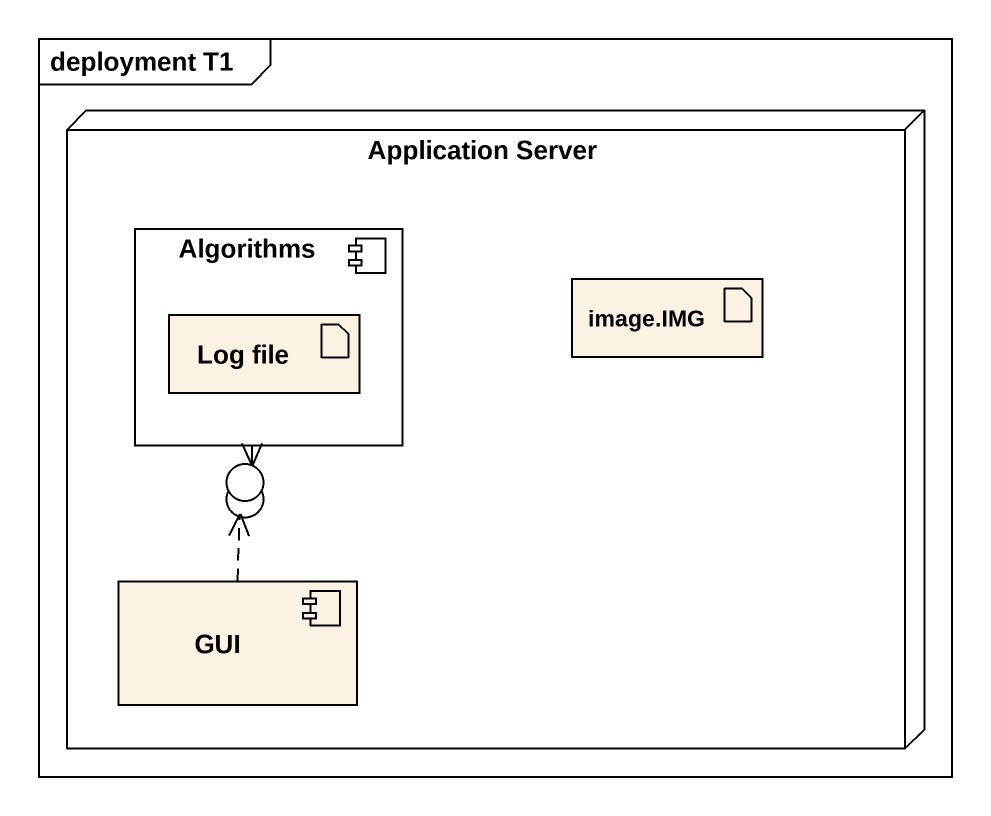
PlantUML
@startuml
mainframe deployment T1
node "Application Server" as Application_Server {
  component Algorithms {
    artifact "Log file" as Log_file
  }
  artifact "image.IMG" as image_IMG
  component GUI
}
() " " as lollipop1
() " " as lollipop2
Application_Server -left- lollipop1
Application_Server -left- lollipop2
lollipop2 <-up- Algorithms
GUI .up.> lollipop1
@enduml
